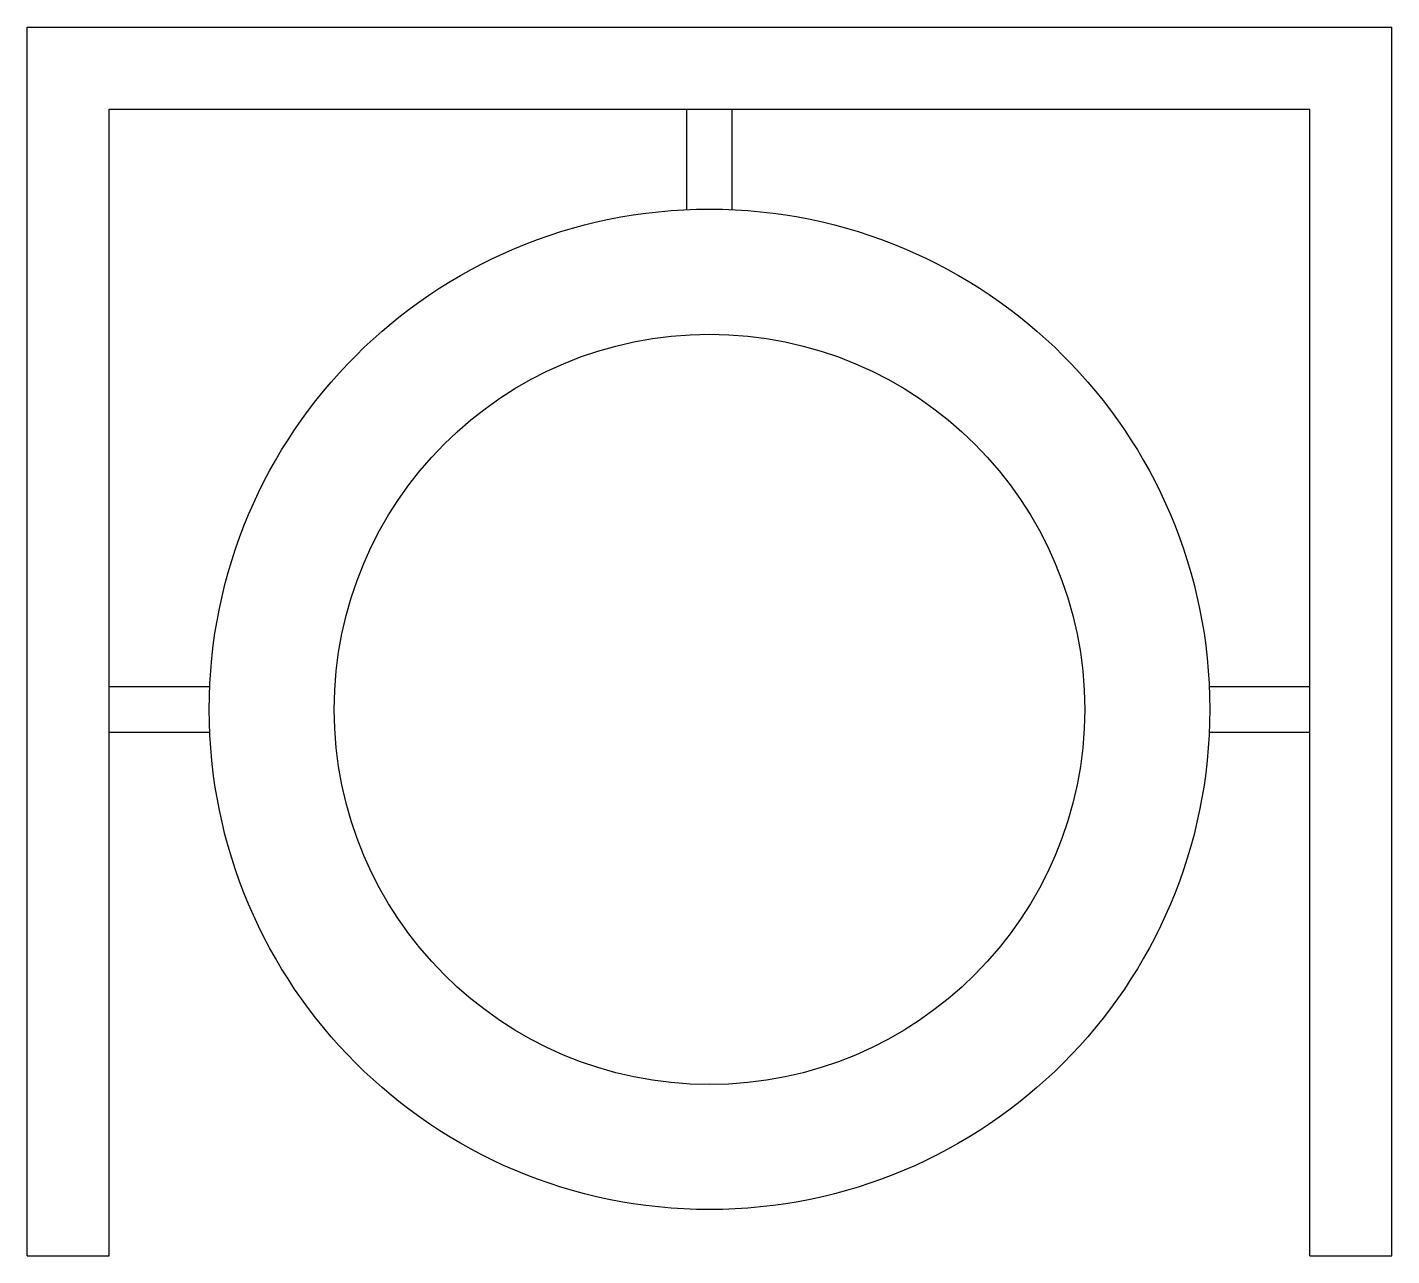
# Model space of a CAD drawing. Header units: metres. Extents: x -0.3 to 0.3, y -0.24 to 0.3.
import ezdxf

# ---------------------------------------------------------------- set-up
doc = ezdxf.new("R2010")
doc.units = ezdxf.units.M

msp = doc.modelspace()

# ---------------------------------------------------------------- linework, layer by layer
for p, q in [((-0.3, -0.24031), (-0.3, 0.3)), ((-0.3, 0.3), (0.3, 0.3)), ((0.3, -0.24031), (0.3, 0.3)), ((-0.264, 0.264), (0.264, 0.264)), ((-0.264, -0.24031), (-0.264, 0.264)), ((-0.01, 0.21977), (-0.01, 0.264)), ((0.01, 0.21977), (0.01, 0.264)), ((0.264, -0.24031), (0.264, 0.264)), ((-0.264, 0.01), (-0.21977, 0.01)), ((0.21977, 0.01), (0.264, 0.01)), ((-0.264, -0.01), (-0.21977, -0.01)), ((0.21977, -0.01), (0.264, -0.01)), ((-0.3, -0.24031), (-0.264, -0.24031)), ((0.264, -0.24031), (0.3, -0.24031))]:
    msp.add_line(p, q)
for radius in [0.22, 0.165]:
    msp.add_circle((0, 0), radius)

doc.saveas('drawing.dxf')
